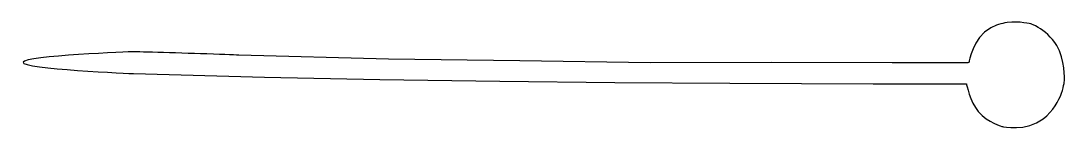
# Model space of a CAD drawing. Header units: centimetres. Extents: x -9.4 to 9.4, y -1 to 1.
import ezdxf

# ---------------------------------------------------------------- set-up
doc = ezdxf.new("R2010")
doc.units = ezdxf.units.CM
doc.header["$MEASUREMENT"] = 0
doc.layers.add('Camada 1', color=7, linetype='Continuous')

msp = doc.modelspace()

# ---------------------------------------------------------------- linework, layer by layer
at = {"layer": 'Camada 1'}
msp.add_open_spline([(7.64955, 0.23078), (7.64955, 0.23078), (7.7095, 0.66105), (8.03968, 0.84125), (8.03968, 0.84125), (8.12914, 0.88988), (8.2287, 0.92359), (8.33284, 0.93745), (8.33284, 0.93745), (8.55676, 0.96716), (8.763, 0.91276), (8.763, 0.91276), (8.763, 0.91276), (8.763, 0.91276), (8.82295, 0.89485), (8.89405, 0.85185), (8.89405, 0.85185), (8.99856, 0.78861), (9.13654, 0.67633), (9.22536, 0.52816), (9.22536, 0.52816), (9.37615, 0.27641), (9.36323, -0.0894), (9.36323, -0.0894), (9.36323, -0.0894), (9.36323, -0.0894), (9.35535, -0.4912), (8.97855, -0.78888), (8.97855, -0.78888), (8.68029, -1.02484), (8.24946, -0.92562), (8.24946, -0.92562), (8.24946, -0.92562), (8.24946, -0.92562), (7.98747, -0.8626), (7.81311, -0.6568), (7.81311, -0.6568), (7.66637, -0.48358), (7.60279, -0.16221), (7.60279, -0.16221), (7.60279, -0.16221), (7.60279, -0.16221), (5.92165, -0.15869), (5.92165, -0.15869), (5.92165, -0.15869), (5.92165, -0.15869), (3.34982, -0.15025), (3.34982, -0.15025), (3.34982, -0.15025), (3.34982, -0.15025), (1.27766, -0.13824), (1.27766, -0.13824), (1.27766, -0.13824), (1.27766, -0.13824), (-0.7876, -0.11181), (-0.7876, -0.11181), (-0.7876, -0.11181), (-0.7876, -0.11181), (-2.94843, -0.08043), (-2.94843, -0.08043), (-2.94843, -0.08043), (-2.94843, -0.08043), (-5.01803, -0.03831), (-5.01803, -0.03831), (-5.01803, -0.03831), (-5.01803, -0.03831), (-7.37322, 0.0231), (-7.37322, 0.0231), (-7.37322, 0.0231), (-7.37322, 0.0231), (-9.40109, 0.10573), (-9.36299, 0.22818), (-9.36299, 0.22818), (-9.32809, 0.34063), (-7.39073, 0.41558), (-7.39073, 0.41558), (-7.39073, 0.41558), (-7.39073, 0.41558), (-6.6296, 0.39343), (-6.06006, 0.37542), (-6.06006, 0.37542), (-5.72885, 0.36497), (-5.48202, 0.3523), (-5.48202, 0.3523), (-5.48202, 0.3523), (-5.48202, 0.3523), (-2.79285, 0.28195), (-2.79285, 0.28195), (-2.79285, 0.28195), (-2.79285, 0.28195), (-0.42806, 0.25054), (-0.42806, 0.25054), (-0.42806, 0.25054), (-0.42806, 0.25054), (1.917, 0.2162), (1.917, 0.2162), (1.917, 0.2162), (1.917, 0.2162), (4.09912, 0.2207), (4.09912, 0.2207), (4.09912, 0.2207), (4.09912, 0.2207), (6.26537, 0.21353), (6.26537, 0.21353), (6.26537, 0.21353), (6.26537, 0.21353), (7.62546, 0.21483), (7.62546, 0.21483), (7.62546, 0.21483), (7.62546, 0.21483), (7.64955, 0.23078), (7.64955, 0.23078)], degree=3, knots=[0, 0, 0, 0, 0.03448276, 0.03448276, 0.03448276, 0.03448276, 0.06896552, 0.06896552, 0.06896552, 0.06896552, 0.10344828, 0.10344828, 0.10344828, 0.10344828, 0.13793103, 0.13793103, 0.13793103, 0.13793103, 0.17241379, 0.17241379, 0.17241379, 0.17241379, 0.20689655, 0.20689655, 0.20689655, 0.20689655, 0.24137931, 0.24137931, 0.24137931, 0.24137931, 0.27586207, 0.27586207, 0.27586207, 0.27586207, 0.31034483, 0.31034483, 0.31034483, 0.31034483, 0.34482759, 0.34482759, 0.34482759, 0.34482759, 0.37931034, 0.37931034, 0.37931034, 0.37931034, 0.4137931, 0.4137931, 0.4137931, 0.4137931, 0.44827586, 0.44827586, 0.44827586, 0.44827586, 0.48275862, 0.48275862, 0.48275862, 0.48275862, 0.51724138, 0.51724138, 0.51724138, 0.51724138, 0.55172414, 0.55172414, 0.55172414, 0.55172414, 0.5862069, 0.5862069, 0.5862069, 0.5862069, 0.62068966, 0.62068966, 0.62068966, 0.62068966, 0.65517241, 0.65517241, 0.65517241, 0.65517241, 0.68965517, 0.68965517, 0.68965517, 0.68965517, 0.72413793, 0.72413793, 0.72413793, 0.72413793, 0.75862069, 0.75862069, 0.75862069, 0.75862069, 0.79310345, 0.79310345, 0.79310345, 0.79310345, 0.82758621, 0.82758621, 0.82758621, 0.82758621, 0.86206897, 0.86206897, 0.86206897, 0.86206897, 0.89655172, 0.89655172, 0.89655172, 0.89655172, 0.93103448, 0.93103448, 0.93103448, 0.93103448, 1, 1, 1, 1], dxfattribs=at)

doc.saveas('drawing.dxf')
